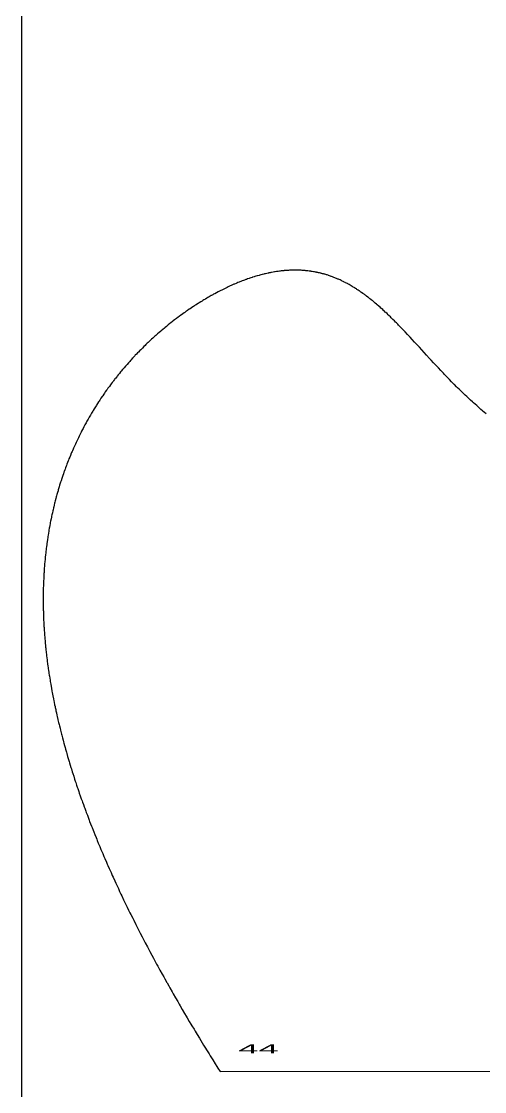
# Model space of a CAD drawing. Header units: metres. Extents: x -17 to 108, y -1 to 249.
# Drawn here: x -16.8 to 8.8, y 50.9 to 109.9 of the extents above; entities that cross this region are included whole.
import ezdxf

# ---------------------------------------------------------------- set-up
doc = ezdxf.new("R2010")
doc.units = ezdxf.units.M
doc.header["$MEASUREMENT"] = 0
doc.layers.add('1', color=7, linetype='Continuous', lineweight=0)
doc.styles.add('Style-ENGINEERING', font='ENGINEERING.shx')

msp = doc.modelspace()

# ---------------------------------------------------------------- linework, layer by layer
at = {"flags": 128}
for points in [[(108.224052, -0.654702), (108.224052, 249.345298), (-16.775948, 249.345298), (-16.775948, -0.654702), (108.224052, -0.654702)], [(8.875609, 88.280764), (8.77741, 88.363239), (8.712191, 88.418521), (8.668821, 88.455507), (8.582341, 88.529792), (8.517706, 88.585778), (8.474723, 88.62323), (8.38901, 88.69844), (8.34628, 88.736197), (8.261069, 88.812012), (8.176187, 88.888224), (8.119781, 88.939251), (8.0074, 89.041824), (7.907134, 89.134361), (7.84054, 89.196354), (7.796255, 89.237815), (7.707945, 89.321052), (7.641939, 89.383754), (7.598043, 89.425684), (7.510503, 89.50985), (7.46686, 89.552085), (7.379822, 89.636855), (7.293112, 89.722021), (7.235486, 89.779015), (7.120661, 89.893519), (7.095093, 89.919185), (7.012912, 90.002089), (6.958295, 90.057523), (6.849453, 90.16877), (6.795219, 90.224574), (6.687104, 90.336524), (6.579432, 90.448903), (6.50788, 90.524044), (6.460275, 90.574231), (6.365282, 90.674816), (6.365282, 90.674816), (6.233067, 90.815722), (6.145183, 90.909911), (6.086698, 90.972804), (5.96995, 91.098805), (5.838913, 91.240852), (5.751701, 91.335691), (5.577531, 91.525617), (5.186101, 91.953385), (5.011916, 92.143295), (4.924685, 92.238116), (4.793595, 92.380111), (4.676766, 92.506035), (4.618223, 92.568872), (4.530226, 92.662952), (4.397766, 92.80362), (4.279489, 92.928141), (4.220138, 92.990196), (4.130823, 93.082998), (4.041132, 93.175437), (3.996136, 93.22151), (3.915881, 93.303165), (3.875622, 93.343865), (3.815059, 93.404746), (3.723804, 93.495669), (3.632024, 93.586085), (3.585927, 93.631093), (3.503618, 93.710758), (3.462285, 93.750417), (3.40005, 93.809679), (3.337524, 93.868659), (3.306148, 93.89804), (3.243163, 93.956575), (3.211551, 93.985727), (3.163979, 94.029305), (3.097592, 94.089526), (3.064257, 94.1195), (3.014072, 94.164284), (2.938373, 94.231051), (2.862147, 94.297308), (2.823829, 94.330238), (2.75267, 94.390718), (2.716948, 94.420743), (2.663182, 94.465505), (2.609193, 94.509929), (2.582112, 94.532012), (2.527776, 94.575914), (2.50052, 94.597731), (2.459522, 94.630285), (2.404644, 94.673367), (2.377111, 94.694767), (2.335694, 94.726688), (2.273296, 94.774158), (2.212297, 94.819838), (2.181678, 94.842495), (2.135595, 94.87625), (2.066118, 94.926349), (1.99621, 94.975795), (1.96109, 95.000268), (1.890512, 95.048701), (1.855051, 95.072658), (1.801641, 95.108262), (1.737994, 95.149936), (1.706027, 95.170557), (1.657895, 95.201213), (1.609541, 95.231533), (1.58528, 95.246566), (1.536587, 95.276373), (1.512154, 95.291146), (1.475395, 95.31314), (1.426178, 95.342155), (1.40148, 95.356527), (1.364319, 95.377914), (1.308322, 95.409606), (1.243641, 95.445408), (1.211143, 95.463071), (1.162197, 95.489263), (1.113008, 95.515087), (1.088321, 95.52786), (1.03876, 95.553123), (1.013885, 95.565613), (0.976454, 95.584166), (0.926322, 95.608565), (0.901158, 95.620617), (0.86329, 95.63851), (0.806209, 95.664927), (0.751415, 95.689658), (0.723964, 95.701818), (0.682717, 95.7198), (0.62069, 95.746192), (0.558474, 95.77188), (0.527296, 95.784459), (0.464796, 95.809086), (0.433474, 95.821132), (0.386402, 95.838866), (0.338685, 95.856391), (0.314785, 95.864998), (0.278882, 95.877714), (0.224911, 95.896349), (0.170799, 95.914457), (0.14369, 95.923312), (0.089364, 95.940624), (0.062148, 95.94908), (0.021257, 95.961515), (-0.033391, 95.977627), (-0.060768, 95.985481), (-0.101902, 95.997012), (-0.163754, 96.01374), (-0.212755, 96.026473), (-0.237298, 96.03268), (-0.274167, 96.041789), (-0.329591, 96.055), (-0.385161, 96.067669), (-0.413001, 96.073799), (-0.46879, 96.085651), (-0.496739, 96.091372), (-0.538731, 96.099699), (-0.59485, 96.110321), (-0.622964, 96.115428), (-0.665204, 96.12283), (-0.728719, 96.133354), (-0.78061, 96.141415), (-0.806602, 96.145272), (-0.845648, 96.15084), (-0.904348, 96.158705), (-0.963205, 96.165983), (-0.992693, 96.169402), (-1.051786, 96.1758), (-1.081392, 96.178778), (-1.125874, 96.182971), (-1.134982, 96.183787), (-1.202756, 96.189421), (-1.24791, 96.192743), (-1.277999, 96.194766), (-1.338149, 96.198356), (-1.383235, 96.200653), (-1.41328, 96.201996), (-1.473341, 96.204237), (-1.503357, 96.205136), (-1.563359, 96.206494), (-1.623323, 96.20727), (-1.663278, 96.207467), (-1.689905, 96.207457), (-1.743137, 96.207101), (-1.775301, 96.206669), (-1.839596, 96.205319), (-1.903849, 96.203329), (-1.946661, 96.201649), (-1.975192, 96.200373), (-2.03223, 96.19745), (-2.096359, 96.193575), (-2.139089, 96.19065), (-2.167566, 96.188549), (-2.224496, 96.183988), (-2.267173, 96.180255), (-2.295615, 96.177618), (-2.352475, 96.171995), (-2.380894, 96.169009), (-2.437708, 96.16269), (-2.494493, 96.155914), (-2.532332, 96.151144), (-2.607973, 96.141008), (-2.664779, 96.132871), (-2.702634, 96.127201), (-2.778306, 96.115278), (-2.816123, 96.109027), (-2.891718, 96.095953), (-2.967263, 96.082124), (-3.017599, 96.07249), (-3.051144, 96.065884), (-3.118206, 96.052239), (-3.127136, 96.050377), (-3.164802, 96.042414), (-3.239936, 96.025984), (-3.31481, 96.008893), (-3.364585, 95.997138), (-3.397706, 95.989143), (-3.463801, 95.972779), (-3.495041, 95.964856), (-3.557393, 95.94868), (-3.619576, 95.932072), (-3.660938, 95.920764), (-3.743442, 95.897587), (-3.774306, 95.888706), (-3.835915, 95.870637), (-3.897365, 95.852164), (-3.938244, 95.839627), (-4.019797, 95.814028), (-4.05031, 95.80425), (-4.111221, 95.784406), (-4.171984, 95.764183), (-4.212411, 95.750493), (-4.29307, 95.722619), (-4.353398, 95.701287), (-4.393538, 95.686866), (-4.47363, 95.657548), (-4.513584, 95.642653), (-4.59331, 95.6124), (-4.672795, 95.581536), (-4.672795, 95.581536), (-4.725654, 95.560625), (-4.760836, 95.546538), (-4.831062, 95.518015), (-4.890175, 95.49359), (-4.929513, 95.477127), (-5.008021, 95.443773), (-5.047192, 95.426885), (-5.125369, 95.392688), (-5.20333, 95.357939), (-5.255184, 95.334471), (-5.289702, 95.318692), (-5.358612, 95.286817), (-5.416628, 95.259597), (-5.45524, 95.241287), (-5.532313, 95.204276), (-5.570773, 95.185577), (-5.647543, 95.147796), (-5.724114, 95.109511), (-5.775053, 95.083709), (-5.808964, 95.066386), (-5.876671, 95.031449), (-5.923001, 95.007275), (-6.015448, 94.958391), (-6.107618, 94.908798), (-6.168913, 94.875347), (-6.209708, 94.852875), (-6.291141, 94.807524), (-6.299057, 94.80308), (-6.364895, 94.765882), (-6.408656, 94.74092), (-6.495865, 94.690612), (-6.539315, 94.665268), (-6.625911, 94.614204), (-6.712107, 94.562645), (-6.769352, 94.528003), (-6.807419, 94.50479), (-6.883326, 94.458082), (-6.964969, 94.407222), (-7.019206, 94.373078), (-7.055279, 94.350211), (-7.127225, 94.30423), (-7.18101, 94.269529), (-7.216785, 94.246293), (-7.288135, 94.199578), (-7.323712, 94.176098), (-7.39467, 94.128897), (-7.465367, 94.081375), (-7.512354, 94.049515), (-7.605983, 93.985369), (-7.658448, 93.949039), (-7.693345, 93.92472), (-7.762946, 93.875844), (-7.79765, 93.851288), (-7.866868, 93.801939), (-7.935831, 93.752276), (-7.981665, 93.718994), (-8.072996, 93.652012), (-8.124173, 93.614091), (-8.226101, 93.537726), (-8.327464, 93.460662), (-8.394726, 93.408899), (-8.439428, 93.37422), (-8.5285, 93.304449), (-8.578408, 93.264962), (-8.677803, 93.185469), (-8.776638, 93.105286), (-8.842217, 93.051446), (-8.885798, 93.015383), (-8.97263, 92.942847), (-9.059021, 92.869767), (-9.102051, 92.833023), (-9.166388, 92.777652), (-9.26243, 92.69402), (-9.357913, 92.609698), (-9.405445, 92.567279), (-9.489601, 92.491441), (-9.531513, 92.453318), (-9.594174, 92.395877), (-9.687699, 92.309138), (-9.780663, 92.221708), (-9.826934, 92.177733), (-9.908847, 92.099126), (-9.949637, 92.059617), (-10.010612, 92.000095), (-10.101605, 91.910232), (-10.192032, 91.81967), (-10.237033, 91.774126), (-10.321647, 91.687621), (-10.363764, 91.644133), (-10.4267, 91.578607), (-10.489349, 91.512727), (-10.520566, 91.479654), (-10.582783, 91.413241), (-10.613784, 91.379901), (-10.660149, 91.329724), (-10.721716, 91.262509), (-10.75239, 91.228767), (-10.798266, 91.177986), (-10.866772, 91.101435), (-10.948134, 91.00938), (-11.001982, 90.947761), (-11.037705, 90.906572), (-11.108733, 90.82393), (-11.161638, 90.761718), (-11.196733, 90.720134), (-11.266507, 90.636702), (-11.301186, 90.594856), (-11.370127, 90.5109), (-11.438514, 90.426596), (-11.483798, 90.3702), (-11.513851, 90.332516), (-11.573631, 90.256944), (-11.61308, 90.206617), (-11.639272, 90.172999), (-11.691402, 90.105603), (-11.71734, 90.071824), (-11.768959, 90.004106), (-11.820239, 89.936173), (-11.854237, 89.890767), (-11.92178, 89.799668), (-11.997047, 89.696729), (-12.0468, 89.627837), (-12.079782, 89.58179), (-12.145293, 89.489412), (-12.194032, 89.419881), (-12.226336, 89.373408), (-12.290495, 89.280179), (-12.322349, 89.233423), (-12.385607, 89.139627), (-12.448265, 89.045454), (-12.489704, 88.982462), (-12.517181, 88.940374), (-12.571782, 88.855975), (-12.625909, 88.771278), (-12.652795, 88.728818), (-12.692903, 88.664987), (-12.752564, 88.568928), (-12.811626, 88.472491), (-12.840933, 88.424131), (-12.899096, 88.327129), (-12.927952, 88.278486), (-12.970956, 88.205344), (-13.027769, 88.107492), (-13.055951, 88.058424), (-13.097943, 87.984646), (-13.160297, 87.87358), (-13.209027, 87.785485), (-13.233214, 87.741326), (-13.269272, 87.674947), (-13.322858, 87.575064), (-13.375842, 87.474802), (-13.402109, 87.424528), (-13.454189, 87.323698), (-13.480004, 87.27314), (-13.518442, 87.197125), (-13.569165, 87.09544), (-13.5943, 87.044455), (-13.631719, 86.967799), (-13.687209, 86.852414), (-13.735891, 86.749445), (-13.760004, 86.697817), (-13.79589, 86.620196), (-13.831435, 86.54236), (-13.849079, 86.503362), (-13.88411, 86.425202), (-13.901498, 86.386042), (-13.927419, 86.327199), (-13.96168, 86.248554), (-13.978683, 86.20915), (-14.004025, 86.149942), (-14.041677, 86.060901), (-14.048688, 86.044176), (-14.069102, 85.995214), (-14.109481, 85.897179), (-14.149263, 85.798999), (-14.175454, 85.733465), (-14.192768, 85.689741), (-14.227045, 85.602206), (-14.26505, 85.503594), (-14.29006, 85.437773), (-14.306588, 85.393858), (-14.339299, 85.305942), (-14.363529, 85.239932), (-14.379539, 85.19589), (-14.411214, 85.107723), (-14.42688, 85.063598), (-14.457871, 84.975264), (-14.488406, 84.88682), (-14.508512, 84.827796), (-14.54812, 84.709602), (-14.5879, 84.588214), (-14.613954, 84.507175), (-14.631117, 84.453099), (-14.664951, 84.344827), (-14.689895, 84.263519), (-14.706319, 84.209264), (-14.738679, 84.100634), (-14.754615, 84.04626), (-14.754615, 84.04626), (-14.785999, 83.937393), (-14.816737, 83.828369), (-14.83687, 83.7556), (-14.850134, 83.707048), (-14.87628, 83.609852), (-14.908647, 83.486663), (-14.929777, 83.404428), (-14.943665, 83.349556), (-14.970964, 83.239697), (-14.991023, 83.157201), (-15.004199, 83.102157), (-15.030078, 82.991952), (-15.042782, 82.936793), (-15.06772, 82.82636), (-15.092033, 82.715775), (-15.107896, 82.641968), (-15.118317, 82.592726), (-15.138794, 82.494152), (-15.164008, 82.369225), (-15.180385, 82.285835), (-15.19111, 82.230194), (-15.212101, 82.118802), (-15.227442, 82.035161), (-15.237479, 81.979353), (-15.257095, 81.867627), (-15.266675, 81.811709), (-15.28538, 81.699761), (-15.30348, 81.587667), (-15.315211, 81.512856), (-15.322883, 81.462946), (-15.337872, 81.363039), (-15.357281, 81.22851), (-15.369745, 81.138709), (-15.377845, 81.078791), (-15.39354, 80.958831), (-15.404872, 80.868755), (-15.412218, 80.808653), (-15.426408, 80.688328), (-15.433254, 80.628105), (-15.446447, 80.507538), (-15.458978, 80.386809), (-15.466965, 80.306234), (-15.472127, 80.252478), (-15.482061, 80.144871), (-15.483674, 80.126835), (-15.49388, 80.008625), (-15.500329, 79.929847), (-15.504472, 79.877342), (-15.512382, 79.772363), (-15.517989, 79.693655), (-15.521573, 79.641197), (-15.528371, 79.53631), (-15.531587, 79.483881), (-15.537653, 79.379055), (-15.543235, 79.274269), (-15.54669, 79.204434), (-15.552962, 79.064817), (-15.557965, 78.937093), (-15.56091, 78.851976), (-15.562702, 78.795245), (-15.565875, 78.681818), (-15.567897, 78.596778), (-15.569076, 78.540098), (-15.571029, 78.426773), (-15.571804, 78.370127), (-15.572954, 78.256868), (-15.573575, 78.143653), (-15.573695, 78.068201), (-15.573646, 78.01791), (-15.573239, 77.917355), (-15.572137, 77.790138), (-15.571039, 77.705356), (-15.570147, 77.648849), (-15.56798, 77.535865), (-15.566022, 77.451156), (-15.564559, 77.394695), (-15.561255, 77.281807), (-15.559415, 77.225378), (-15.555362, 77.112551), (-15.550814, 76.999765), (-15.547509, 76.924598), (-15.540247, 76.774316), (-15.533449, 76.647572), (-15.528577, 76.563104), (-15.52518, 76.506805), (-15.518027, 76.394236), (-15.512351, 76.309834), (-15.508419, 76.253579), (-15.500202, 76.141098), (-15.495918, 76.084873), (-15.487, 75.97245), (-15.477618, 75.860066), (-15.471107, 75.785164), (-15.457475, 75.635412), (-15.445344, 75.509111), (-15.436938, 75.424936), (-15.431194, 75.368832), (-15.41937, 75.25665), (-15.410209, 75.172539), (-15.403963, 75.116476), (-15.39114, 75.004377), (-15.384563, 74.948342), (-15.371081, 74.836298), (-15.357164, 74.724291), (-15.347645, 74.649639), (-15.328033, 74.500383), (-15.310894, 74.374498), (-15.299168, 74.290599), (-15.29122, 74.234678), (-15.275006, 74.122861), (-15.26257, 74.039021), (-15.254149, 73.983139), (-15.236995, 73.8714), (-15.228262, 73.815544), (-15.210488, 73.703856), (-15.192304, 73.592203), (-15.179955, 73.517786), (-15.154715, 73.368998), (-15.132862, 73.243504), (-15.118011, 73.159865), (-15.087638, 72.992643), (-15.072117, 72.909059), (-15.040412, 72.741947), (-15.007829, 72.574909), (-14.985623, 72.46359), (-14.970604, 72.389395), (-14.940058, 72.241048), (-14.921203, 72.151111), (-14.908495, 72.091165), (-14.882751, 71.971299), (-14.869716, 71.91138), (-14.843318, 71.791568), (-14.816488, 71.671791), (-14.798362, 71.591959), (-14.76154, 71.432342), (-14.757441, 71.414779), (-14.720173, 71.25687), (-14.694949, 71.151754), (-14.677967, 71.081746), (-14.643605, 70.941893), (-14.61749, 70.837146), (-14.599917, 70.767382), (-14.564382, 70.628015), (-14.546423, 70.558412), (-14.510121, 70.419362), (-14.473316, 70.280522), (-14.448501, 70.188077), (-14.431835, 70.126497), (-14.398212, 70.00346), (-14.364202, 69.880582), (-14.341316, 69.798752), (-14.295038, 69.635301), (-14.271648, 69.55368), (-14.224369, 69.390644), (-14.176434, 69.22788), (-14.144115, 69.119521), (-14.12241, 69.047347), (-14.078622, 68.903157), (-14.041285, 68.781658), (-14.016197, 68.700741), (-13.965554, 68.539099), (-13.939999, 68.458375), (-13.888431, 68.297116), (-13.836254, 68.13611), (-13.801135, 68.028911), (-13.777575, 67.957506), (-13.730104, 67.814842), (-13.689689, 67.694619), (-13.662564, 67.614545), (-13.607879, 67.454578), (-13.580321, 67.374684), (-13.524779, 67.215072), (-13.468672, 67.055694), (-13.430958, 66.949571), (-13.405678, 66.878879), (-13.354792, 66.737629), (-13.311522, 66.618589), (-13.282506, 66.539299), (-13.224071, 66.380886), (-13.194654, 66.301763), (-13.135421, 66.14368), (-13.075665, 65.985815), (-13.035539, 65.880691), (-13.00866, 65.810661), (-12.954601, 65.670727), (-12.908676, 65.552786), (-12.877902, 65.474225), (-12.815978, 65.317258), (-12.78483, 65.238851), (-12.722164, 65.082191), (-12.65901, 64.925734), (-12.616638, 64.82154), (-12.588272, 64.752127), (-12.531256, 64.613418), (-12.482858, 64.496503), (-12.450445, 64.41862), (-12.385271, 64.263), (-12.35251, 64.185262), (-12.35251, 64.185262), (-12.286642, 64.029928), (-12.220319, 63.874784), (-12.175853, 63.771459), (-12.086323, 63.565055), (-12.035617, 63.449096), (-12.001676, 63.371847), (-11.933466, 63.217484), (-11.899199, 63.14037), (-11.830342, 62.986276), (-11.761059, 62.832358), (-11.714636, 62.729843), (-11.621231, 62.525045), (-11.568368, 62.40998), (-11.532997, 62.333323), (-11.46195, 62.180136), (-11.426275, 62.103606), (-11.354622, 61.95067), (-11.28257, 61.797899), (-11.234317, 61.696143), (-11.137287, 61.492847), (-11.082405, 61.378619), (-11.045697, 61.302516), (-10.971993, 61.15043), (-10.935, 61.074446), (-10.860729, 60.922595), (-10.786086, 60.770898), (-10.736117, 60.669852), (-10.635692, 60.467964), (-10.578919, 60.354519), (-10.464765, 60.127881), (-10.349813, 59.901574), (-10.272739, 59.750884), (-10.221164, 59.650504), (-10.117555, 59.449935), (-10.059008, 59.337225), (-9.941346, 59.11204), (-9.822934, 58.887167), (-9.743582, 58.737422), (-9.690499, 58.637666), (-9.583902, 58.438334), (-9.49352, 58.270331), (-9.433042, 58.158421), (-9.311558, 57.934821), (-9.250555, 57.823129), (-9.128029, 57.59996), (-9.004821, 57.377074), (-8.922309, 57.22864), (-8.867135, 57.129751), (-8.756398, 56.932137), (-8.738831, 56.900894), (-8.646902, 56.73785), (-8.585438, 56.629261), (-8.462085, 56.412337), (-8.400198, 56.304001), (-8.27601, 56.087578), (-8.151276, 55.871483), (-8.06782, 55.727599), (-8.012051, 55.631756), (-7.900199, 55.440256), (-7.77118, 55.220541), (-7.684868, 55.074244), (-7.627195, 54.976791), (-7.511536, 54.782073), (-7.42452, 54.636197), (-7.366382, 54.539023), (-7.249801, 54.344858), (-7.19136, 54.247865), (-7.07418, 54.054059), (-6.956607, 53.860488), (-6.878009, 53.73157), (-6.720301, 53.474041), (-6.620155, 53.311281), (-6.553243, 53.202863), (-6.419067, 52.986238), (-6.351806, 52.87803), (-6.216938, 52.661819), (-6.081618, 52.44588), (-5.991156, 52.30207), (-5.930739, 52.206262), (-5.809645, 52.014801), (54.470688, 52.032358)]]:
    msp.add_lwpolyline(points, dxfattribs=at)

# ---------------------------------------------------------------- texts
at = {"layer": '1', "style": 'Style-ENGINEERING', "width": 3}
msp.add_text('44', height=0.5, dxfattribs=at).set_placement((-4.809645, 53.014801))

doc.saveas('drawing.dxf')
